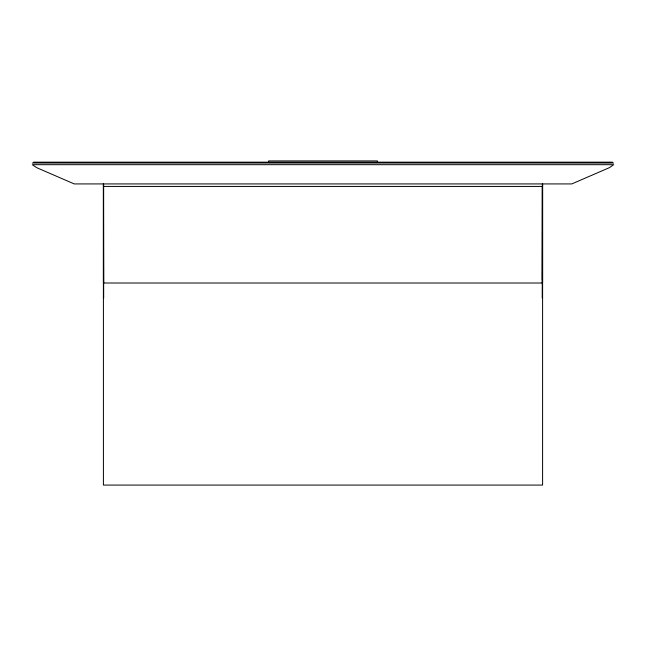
<?xml version="1.0" encoding="UTF-8"?>
<svg xmlns="http://www.w3.org/2000/svg" width="646" height="646" viewBox="0 0 646 646"><rect width="100%" height="100%" fill="white"/><g stroke="black" fill="none" stroke-linecap="round" stroke-linejoin="round"><path stroke-width="0.97" d="M103.425 283.013L103.481 183.924L103.683 298.153M103.425 183.924L103.481 298.153L103.562 183.924L103.683 283.013M542.317 280.009L542.438 183.924L542.317 298.153M33.552 162.17L612.448 162.17M32.3 163.01L613.7 163.01M103.231 183.924L74.209 183.924L36.58 167.613L32.324 164.682L613.7 164.682L609.493 167.613L571.791 183.924L542.769 183.924M103.408 186.436L542.592 186.436M103.562 283.013L542.438 283.013M542.575 283.013L542.519 183.924L542.438 298.153L542.438 183.924M542.317 185.927L542.317 283.013M377.377 162.17L377.377 160.919L268.623 160.919L268.623 162.17M103.562 183.924L103.481 298.153M542.575 183.924L542.519 298.153L542.519 183.924M542.592 183.924L103.408 183.924L103.408 485.081L542.592 485.081L542.592 183.924"/></g></svg>
